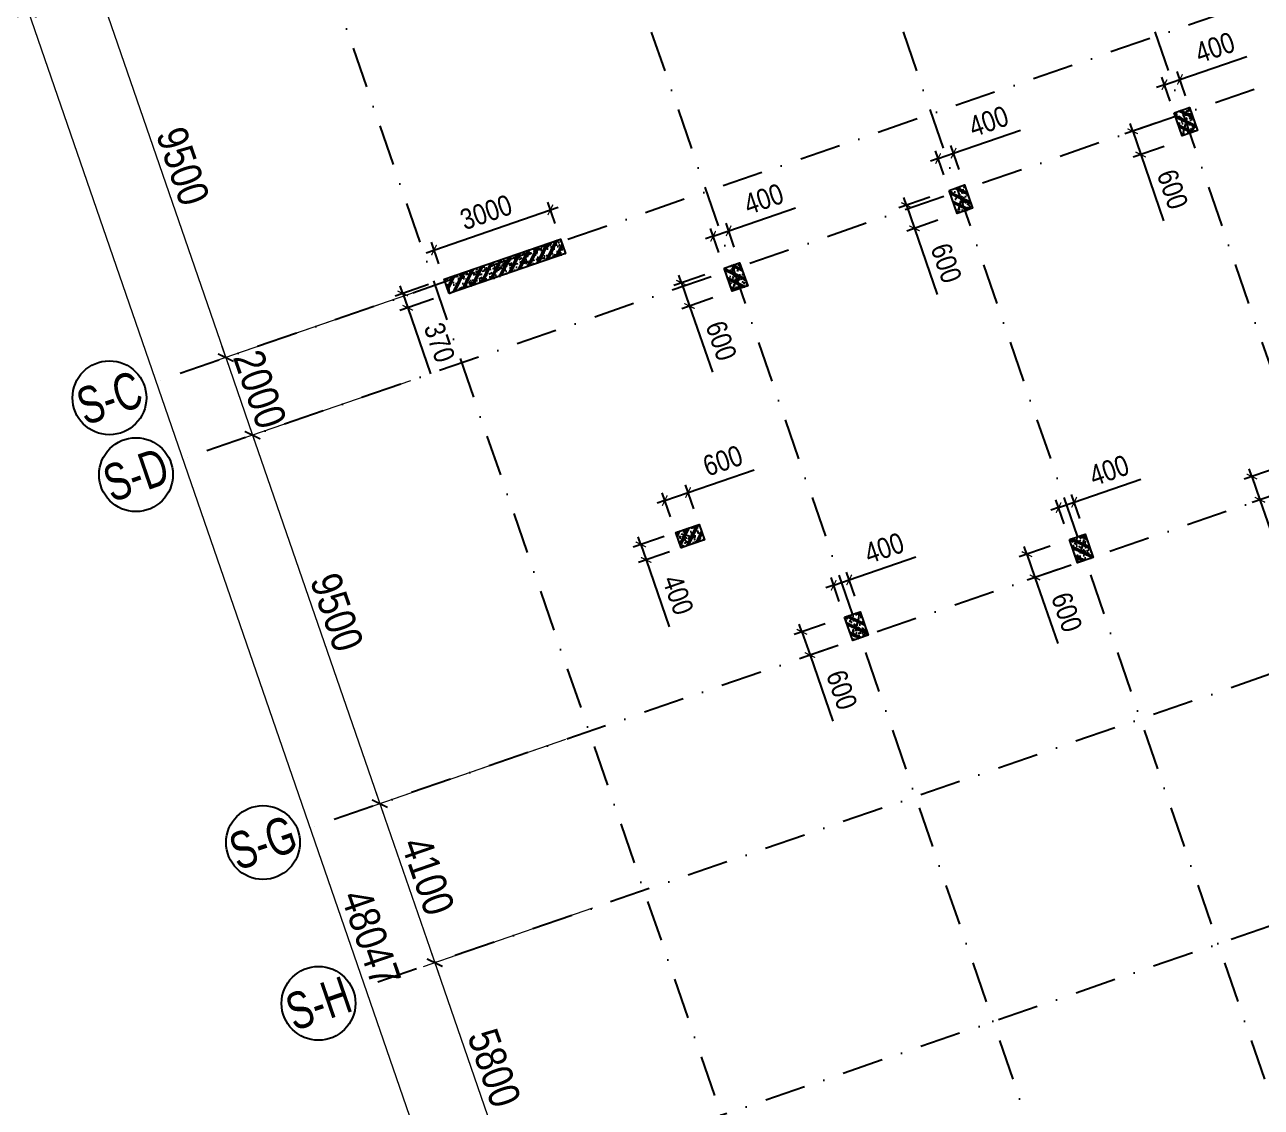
# Model space of a CAD drawing. Header units: millimetres. Extents: x 13965 to 1327256, y -72704 to 46237.
# Drawn here: x 806492 to 836627, y -26497 to -115 of the extents above; entities that cross this region are included whole.
import ezdxf
from ezdxf.enums import TextEntityAlignment as Align

# ---------------------------------------------------------------- set-up
doc = ezdxf.new("R2010")
doc.units = ezdxf.units.MM
doc.header["$MEASUREMENT"] = 0
doc.linetypes.add('DASHDOT', pattern=[1, 0.5, -0.25, 0, -0.25])
doc.linetypes.add('DASHED', pattern=[4.5, 3, -1.5])
for name, color, linetype in [('ccu11-Khuat', 9, 'DASHED'), ('KC2-DIM', 251, 'Continuous'), ('KT-Luoi truc South Tower', 8, 'DASHDOT'), ('ST_MBDV Cot vach 220805$0$AUDIT_I_220805193045-1', 50, 'Continuous'), ('ST_MBDV Cot vach 220805$0$AUDIT_I_220805193045-5', 6, 'Continuous')]:
    doc.layers.add(name, color=color, linetype=linetype)
doc.layers.add('KT-Kich thuoc', color=159, linetype='Continuous', lineweight=18)
doc.styles.add('Arial Narrow', font='ARIALN.TTF')
doc.styles.add('ST_MBDV Cot vach 220805$0$HBA-Text', font='GOTHIC.TTF')
doc.dimstyles.new('ccu12-200', dxfattribs={"dimscale": 200, "dimtxt": 2.5, "dimasz": 1, "dimexe": 1, "dimexo": 2, "dimgap": 1, "dimtad": 1, "dimdec": 0, "dimdsep": 46, "dimtxsty": 'Arial Narrow', "dimblk": 'ARCHTICK', "dimcen": -1, "dimdle": 1, "dimclrd": 256, "dimclre": 256, "dimclrt": 3, "dimadec": 0, "dimazin": 2, "dimtfac": 0.1, "dimtdec": 0, "dimtmove": 0, "dimatfit": 1, "dimldrblk": 'ARCHTICK', "dimfxl": 1, "dimtvp": 0.833333, "dimtolj": 1, "dimtzin": 12, "dimarcsym": 0})
doc.dimstyles.new('CCU_1-300', dxfattribs={"dimscale": 300, "dimtxt": 2.5, "dimasz": 1, "dimexe": 1, "dimexo": 2, "dimgap": 0.5, "dimtad": 1, "dimdec": 0, "dimdsep": 46, "dimtxsty": 'Arial Narrow', "dimblk": 'ARCHTICK', "dimcen": -1, "dimdle": 1, "dimclrd": 256, "dimclre": 256, "dimclrt": 3, "dimadec": 0, "dimazin": 2, "dimtfac": 0.1, "dimtdec": 0, "dimtix": 1, "dimtmove": 2, "dimatfit": 1, "dimfxl": 1, "dimtvp": 0.833333, "dimtolj": 1, "dimtzin": 12, "dimarcsym": 0})

# ---------------------------------------------------------------- blocks, each defined once
blk = doc.blocks.new('_ArchTick')
at = {"color": 0, "const_width": 0.15}
blk.add_lwpolyline([(-0.5, -0.5), (0.5, 0.5)], dxfattribs=at)
blk = doc.blocks.new('*D1042')
at = {"layer": 'Defpoints', "color": 0, "transparency": 16777216}
for p in [(-107244, 41911, 0), (-103322, 33214, 0), (-108556, 31407)]:
    blk.add_point(p, dxfattribs=at)
at = {"layer": 'KT-Kich thuoc', "lineweight": -2, "transparency": 16777216}
for p, q in [((-107811, 41715), (-111940, 40289)), ((-111755, 40671), (-108459, 31124)), ((-103889, 33019), (-108840, 31309))]:
    blk.add_line(p, q, dxfattribs=at)
at = {"layer": 'KT-Kich thuoc', "lineweight": -2, "transparency": 16777216, "xscale": 300, "yscale": 300, "zscale": 300}
for p, rotation in [((-111657, 40387), 109.0471379637702), ((-108556, 31407), 289.0471379637702)]:
    blk.add_blockref('_ArchTick', p, dxfattribs=dict(at, rotation=rotation))
at = {"layer": 'KT-Kich thuoc', "color": 3, "transparency": 16777216, "insert": (-109603, 36071), "char_height": 750, "attachment_point": 5, "rotation": 289.0471, "style": 'Arial Narrow'}
blk.add_mtext('\\A1;9500', dxfattribs=at)
blk = doc.blocks.new('*D1043')
at = {"layer": 'Defpoints', "color": 0, "transparency": 16777216}
for p in [(-103491, 31041, 0), (-99707, 22296), (-104803, 20537)]:
    blk.add_point(p, dxfattribs=at)
at = {"layer": 'KT-Kich thuoc', "lineweight": -2, "transparency": 16777216}
for p, q in [((-104058, 30845), (-108187, 29419)), ((-108002, 29801), (-104706, 20253)), ((-100274, 22101), (-105087, 20439))]:
    blk.add_line(p, q, dxfattribs=at)
at = {"layer": 'KT-Kich thuoc', "lineweight": -2, "transparency": 16777216, "xscale": 300, "yscale": 300, "zscale": 300}
for p, rotation in [((-107904, 29517), 109.0471379637702), ((-104803, 20537), 289.0471379637702)]:
    blk.add_blockref('_ArchTick', p, dxfattribs=dict(at, rotation=rotation))
at = {"layer": 'KT-Kich thuoc', "color": 3, "transparency": 16777216, "insert": (-105850, 25201), "char_height": 750, "attachment_point": 5, "rotation": 289.0471, "style": 'Arial Narrow'}
blk.add_mtext('\\A1;9500', dxfattribs=at)
blk = doc.blocks.new('*D1044')
at = {"layer": 'Defpoints', "color": 0, "transparency": 16777216}
for p in [(-104143, 32931, 0), (-103491, 31041, 0), (-107904, 29517)]:
    blk.add_point(p, dxfattribs=at)
at = {"layer": 'KT-Kich thuoc', "lineweight": -2, "transparency": 16777216}
for p, q in [((-104711, 32735), (-108840, 31310)), ((-108557, 31407), (-108654, 31691)), ((-108557, 31407), (-107904, 29517)), ((-104058, 30845), (-108187, 29419)), ((-107904, 29517), (-107806, 29233))]:
    blk.add_line(p, q, dxfattribs=at)
at = {"layer": 'KT-Kich thuoc', "lineweight": -2, "transparency": 16777216, "xscale": 300, "yscale": 300, "zscale": 300}
for p, rotation in [((-108557, 31407), 289.0471379637702), ((-107904, 29517), 109.0471379637702)]:
    blk.add_blockref('_ArchTick', p, dxfattribs=dict(at, rotation=rotation))
at = {"layer": 'KT-Kich thuoc', "color": 3, "transparency": 16777216, "insert": (-107726, 30636), "char_height": 750, "attachment_point": 5, "rotation": 289.0471, "style": 'Arial Narrow'}
blk.add_mtext('\\A1;2000', dxfattribs=at)
blk = doc.blocks.new('ST_MBDV Cot vach 220805$0$GRID-SYM-flat-103')
at = {"layer": 'ST_MBDV Cot vach 220805$0$AUDIT_I_220805193045-1'}
blk.add_circle((0, 0, 0), 900, dxfattribs=at)
at = {"layer": 'ST_MBDV Cot vach 220805$0$AUDIT_I_220805193045-1', "style": 'ST_MBDV Cot vach 220805$0$HBA-Text'}
blk.add_attdef('GRID', text='', height=900, rotation=19.0471, dxfattribs=at).set_placement((0, 0, 0), align=Align.MIDDLE_CENTER)
blk = doc.blocks.new('*D1050')
at = {"layer": 'Defpoints', "color": 0, "transparency": 16777216}
for p in [(-110864, 40661, 0), (-91942, -3636), (-97678, -5616)]:
    blk.add_point(p, dxfattribs=at)
at = {"layer": 'KT-Kich thuoc', "lineweight": -2, "transparency": 16777216}
for p, q in [((-111431, 40465), (-113642, 39702)), ((-113456, 40083), (-97581, -5900)), ((-92509, -3831), (-97962, -5714))]:
    blk.add_line(p, q, dxfattribs=at)
at = {"layer": 'KT-Kich thuoc', "lineweight": -2, "transparency": 16777216, "xscale": 300, "yscale": 300, "zscale": 300}
for p, rotation in [((-113358, 39800), 109.0471379637702), ((-97678, -5616), 289.0471379637702)]:
    blk.add_blockref('_ArchTick', p, dxfattribs=dict(at, rotation=rotation))
at = {"layer": 'KT-Kich thuoc', "color": 3, "transparency": 16777216, "insert": (-105015, 17266), "char_height": 750, "attachment_point": 5, "rotation": 289.0471, "style": 'Arial Narrow'}
blk.add_mtext('\\A1;48047', dxfattribs=at)
blk = doc.blocks.new('*D1051')
at = {"layer": 'Defpoints', "color": 0, "transparency": 16777216}
for p in [(-100390, 22061, 0), (-99052, 18185, 0), (-103465, 16661)]:
    blk.add_point(p, dxfattribs=at)
at = {"layer": 'KT-Kich thuoc', "lineweight": -2, "transparency": 16777216}
for p, q in [((-100958, 21865), (-105087, 20439)), ((-104901, 20820), (-103368, 16378)), ((-99620, 17989), (-103749, 16563))]:
    blk.add_line(p, q, dxfattribs=at)
at = {"layer": 'KT-Kich thuoc', "lineweight": -2, "transparency": 16777216, "xscale": 300, "yscale": 300, "zscale": 300}
for p, rotation in [((-104803, 20537), 109.0471379637702), ((-103465, 16661), 289.0471379637702)]:
    blk.add_blockref('_ArchTick', p, dxfattribs=dict(at, rotation=rotation))
at = {"layer": 'KT-Kich thuoc', "color": 3, "transparency": 16777216, "insert": (-103631, 18773), "char_height": 750, "attachment_point": 5, "rotation": 289.0471, "style": 'Arial Narrow'}
blk.add_mtext('\\A1;4100', dxfattribs=at)
blk = doc.blocks.new('*D1052')
at = {"layer": 'Defpoints', "color": 0, "transparency": 16777216}
for p in [(-99052, 18185, 0), (-97162, 12702, 0), (-101573, 11179)]:
    blk.add_point(p, dxfattribs=at)
at = {"layer": 'KT-Kich thuoc', "lineweight": -2, "transparency": 16777216}
for p, q in [((-99620, 17989), (-103749, 16564)), ((-103563, 16945), (-101475, 10896)), ((-97729, 12506), (-101856, 11081))]:
    blk.add_line(p, q, dxfattribs=at)
at = {"layer": 'KT-Kich thuoc', "lineweight": -2, "transparency": 16777216, "xscale": 300, "yscale": 300, "zscale": 300}
for p, rotation in [((-103466, 16662), 109.0471379637702), ((-101573, 11179), 289.0471379637702)]:
    blk.add_blockref('_ArchTick', p, dxfattribs=dict(at, rotation=rotation))
at = {"layer": 'KT-Kich thuoc', "color": 3, "transparency": 16777216, "insert": (-102015, 14094), "char_height": 750, "attachment_point": 5, "rotation": 289.0471, "style": 'Arial Narrow'}
blk.add_mtext('\\A1;5800', dxfattribs=at)
blk = doc.blocks.new('*D732')
at = {"layer": 'Defpoints', "color": 0, "transparency": 16777216}
for p in [(823442, -6076), (823638, -6644), (822692, -6970)]:
    blk.add_point(p, dxfattribs=at)
at = {"layer": 'KC2-DIM', "lineweight": -2, "transparency": 16777216}
for p, q in [((823064, -6207), (822307, -6468)), ((822496, -6403), (822431, -6214)), ((822496, -6403), (822692, -6970)), ((823260, -6774), (822503, -7035)), ((822692, -6970), (823249, -8584))]:
    blk.add_line(p, q, dxfattribs=at)
at = {"layer": 'KC2-DIM', "lineweight": -2, "transparency": 16777216, "xscale": 200, "yscale": 200, "zscale": 200}
for p, rotation in [((822496, -6403), 289.0471379539914), ((822692, -6970), 109.0471379539914)]:
    blk.add_blockref('_ArchTick', p, dxfattribs=dict(at, rotation=rotation))
at = {"layer": 'KC2-DIM', "color": 3, "transparency": 16777216, "insert": (823466, -7817), "char_height": 500, "attachment_point": 5, "rotation": 289.0471, "style": 'Arial Narrow'}
blk.add_mtext('\\A1;600', dxfattribs=at)
blk = doc.blocks.new('*D733')
at = {"layer": 'Defpoints', "color": 0, "transparency": 16777216}
for p in [(823647, -5138), (823915, -5913), (823537, -6044)]:
    blk.add_point(p, dxfattribs=at)
at = {"layer": 'KC2-DIM', "lineweight": -2, "transparency": 16777216}
for p, q in [((823647, -5138), (825274, -4577)), ((823406, -5666), (823204, -5080)), ((823784, -5535), (823582, -4949)), ((823269, -5269), (823080, -5334)), ((823269, -5269), (823647, -5138))]:
    blk.add_line(p, q, dxfattribs=at)
at = {"layer": 'KC2-DIM', "lineweight": -2, "transparency": 16777216, "xscale": 200, "yscale": 200, "zscale": 200}
for p, rotation in [((823269, -5269), 19.04713795401357), ((823647, -5138), 199.0471379540136)]:
    blk.add_blockref('_ArchTick', p, dxfattribs=dict(at, rotation=rotation))
at = {"layer": 'KC2-DIM', "color": 3, "transparency": 16777216, "insert": (824501, -4362), "char_height": 500, "attachment_point": 5, "rotation": 19.0471, "style": 'Arial Narrow'}
blk.add_mtext('\\A1;400', dxfattribs=at)
blk = doc.blocks.new('*D734')
at = {"layer": 'Defpoints', "color": 0, "transparency": 16777216}
for p in [(828924, -4184), (829120, -4751), (828175, -5077)]:
    blk.add_point(p, dxfattribs=at)
at = {"layer": 'KC2-DIM', "lineweight": -2, "transparency": 16777216}
for p, q in [((828546, -4314), (827790, -4575)), ((827979, -4510), (827914, -4321)), ((827979, -4510), (828175, -5077)), ((828742, -4881), (827986, -5143)), ((828175, -5077), (828732, -6691))]:
    blk.add_line(p, q, dxfattribs=at)
at = {"layer": 'KC2-DIM', "lineweight": -2, "transparency": 16777216, "xscale": 200, "yscale": 200, "zscale": 200}
for p, rotation in [((827979, -4510), 289.0471379539914), ((828175, -5077), 109.0471379539914)]:
    blk.add_blockref('_ArchTick', p, dxfattribs=dict(at, rotation=rotation))
at = {"layer": 'KC2-DIM', "color": 3, "transparency": 16777216, "insert": (828949, -5924), "char_height": 500, "attachment_point": 5, "rotation": 289.0471, "style": 'Arial Narrow'}
blk.add_mtext('\\A1;600', dxfattribs=at)
blk = doc.blocks.new('*D735')
at = {"layer": 'Defpoints', "color": 0, "transparency": 16777216}
for p in [(829129, -3245), (829019, -4151), (829397, -4020)]:
    blk.add_point(p, dxfattribs=at)
at = {"layer": 'KC2-DIM', "lineweight": -2, "transparency": 16777216}
for p, q in [((829129, -3245), (830756, -2684)), ((828888, -3773), (828686, -3187)), ((828751, -3376), (829129, -3245)), ((829267, -3642), (829064, -3056)), ((828751, -3376), (828562, -3441))]:
    blk.add_line(p, q, dxfattribs=at)
at = {"layer": 'KC2-DIM', "lineweight": -2, "transparency": 16777216, "xscale": 200, "yscale": 200, "zscale": 200}
for p, rotation in [((828751, -3376), 19.04713795401357), ((829129, -3245), 199.0471379540136)]:
    blk.add_blockref('_ArchTick', p, dxfattribs=dict(at, rotation=rotation))
at = {"layer": 'KC2-DIM', "color": 3, "transparency": 16777216, "insert": (829983, -2469), "char_height": 500, "attachment_point": 5, "rotation": 19.0471, "style": 'Arial Narrow'}
blk.add_mtext('\\A1;400', dxfattribs=at)
blk = doc.blocks.new('*D736')
at = {"layer": 'Defpoints', "color": 0, "transparency": 16777216}
for p in [(834440, -2385), (834635, -2953), (833690, -3279)]:
    blk.add_point(p, dxfattribs=at)
at = {"layer": 'KC2-DIM', "lineweight": -2, "transparency": 16777216}
for p, q in [((834061, -2516), (833305, -2777)), ((833494, -2712), (833429, -2523)), ((833494, -2712), (833690, -3279)), ((834257, -3083), (833501, -3344)), ((833690, -3279), (834247, -4892))]:
    blk.add_line(p, q, dxfattribs=at)
at = {"layer": 'KC2-DIM', "lineweight": -2, "transparency": 16777216, "xscale": 200, "yscale": 200, "zscale": 200}
for p, rotation in [((833494, -2712), 289.0471379539914), ((833690, -3279), 109.0471379539914)]:
    blk.add_blockref('_ArchTick', p, dxfattribs=dict(at, rotation=rotation))
at = {"layer": 'KC2-DIM', "color": 3, "transparency": 16777216, "insert": (834464, -4126), "char_height": 500, "attachment_point": 5, "rotation": 289.0471, "style": 'Arial Narrow'}
blk.add_mtext('\\A1;600', dxfattribs=at)
blk = doc.blocks.new('*D737')
at = {"layer": 'Defpoints', "color": 0, "transparency": 16777216}
for p in [(834645, -1447), (834534, -2353), (834912, -2222)]:
    blk.add_point(p, dxfattribs=at)
at = {"layer": 'KC2-DIM', "lineweight": -2, "transparency": 16777216}
for p, q in [((834645, -1447), (836271, -886)), ((834404, -1975), (834201, -1389)), ((834266, -1578), (834645, -1447)), ((834782, -1844), (834579, -1258)), ((834266, -1578), (834077, -1643))]:
    blk.add_line(p, q, dxfattribs=at)
at = {"layer": 'KC2-DIM', "lineweight": -2, "transparency": 16777216, "xscale": 200, "yscale": 200, "zscale": 200}
for p, rotation in [((834266, -1578), 19.04713795401357), ((834645, -1447), 199.0471379540136)]:
    blk.add_blockref('_ArchTick', p, dxfattribs=dict(at, rotation=rotation))
at = {"layer": 'KC2-DIM', "color": 3, "transparency": 16777216, "insert": (835498, -671), "char_height": 500, "attachment_point": 5, "rotation": 19.0471, "style": 'Arial Narrow'}
blk.add_mtext('\\A1;400', dxfattribs=at)
blk = doc.blocks.new('*D738')
at = {"layer": 'Defpoints', "color": 0, "transparency": 16777216}
for p in [(822452, -12454), (822583, -12832), (821637, -13158)]:
    blk.add_point(p, dxfattribs=at)
at = {"layer": 'KC2-DIM', "lineweight": -2, "transparency": 16777216}
for p, q in [((822074, -12584), (821318, -12846)), ((821507, -12780), (821441, -12591)), ((821507, -12780), (821637, -13158)), ((822205, -12962), (821448, -13224)), ((821637, -13158), (822199, -14785))]:
    blk.add_line(p, q, dxfattribs=at)
at = {"layer": 'KC2-DIM', "lineweight": -2, "transparency": 16777216, "xscale": 200, "yscale": 200, "zscale": 200}
for p, rotation in [((821507, -12780), 289.047137953996), ((821637, -13158), 109.047137953996)]:
    blk.add_blockref('_ArchTick', p, dxfattribs=dict(at, rotation=rotation))
at = {"layer": 'KC2-DIM', "color": 3, "transparency": 16777216, "insert": (822414, -14012), "char_height": 500, "attachment_point": 5, "rotation": 289.0471, "style": 'Arial Narrow'}
blk.add_mtext('\\A1;400', dxfattribs=at)
blk = doc.blocks.new('*D739')
at = {"layer": 'Defpoints', "color": 0, "transparency": 16777216}
for p in [(822657, -11516), (822925, -12291), (822358, -12487)]:
    blk.add_point(p, dxfattribs=at)
at = {"layer": 'KC2-DIM', "lineweight": -2, "transparency": 16777216}
for p, q in [((822657, -11516), (824271, -10959)), ((822794, -11913), (822592, -11327)), ((822090, -11711), (821901, -11777)), ((822227, -12108), (822025, -11522)), ((822090, -11711), (822657, -11516))]:
    blk.add_line(p, q, dxfattribs=at)
at = {"layer": 'KC2-DIM', "lineweight": -2, "transparency": 16777216, "xscale": 200, "yscale": 200, "zscale": 200}
for p, rotation in [((822657, -11516), 199.0471379538023), ((822090, -11711), 19.0471379538023)]:
    blk.add_blockref('_ArchTick', p, dxfattribs=dict(at, rotation=rotation))
at = {"layer": 'KC2-DIM', "color": 3, "transparency": 16777216, "insert": (823504, -10741), "char_height": 500, "attachment_point": 5, "rotation": 19.0471, "style": 'Arial Narrow'}
blk.add_mtext('\\A1;600', dxfattribs=at)
blk = doc.blocks.new('*D740')
at = {"layer": 'Defpoints', "color": 0, "transparency": 16777216}
for p in [(826379, -14584), (826575, -15151), (825629, -15477)]:
    blk.add_point(p, dxfattribs=at)
at = {"layer": 'KC2-DIM', "lineweight": -2, "transparency": 16777216}
for p, q in [((826001, -14714), (825244, -14975)), ((825433, -14910), (825368, -14721)), ((825433, -14910), (825629, -15477)), ((826197, -15281), (825440, -15543)), ((825629, -15477), (826186, -17091))]:
    blk.add_line(p, q, dxfattribs=at)
at = {"layer": 'KC2-DIM', "lineweight": -2, "transparency": 16777216, "xscale": 200, "yscale": 200, "zscale": 200}
for p, rotation in [((825433, -14910), 289.0471379539914), ((825629, -15477), 109.0471379539914)]:
    blk.add_blockref('_ArchTick', p, dxfattribs=dict(at, rotation=rotation))
at = {"layer": 'KC2-DIM', "color": 3, "transparency": 16777216, "insert": (826403, -16325), "char_height": 500, "attachment_point": 5, "rotation": 289.0471, "style": 'Arial Narrow'}
blk.add_mtext('\\A1;600', dxfattribs=at)
blk = doc.blocks.new('*D741')
at = {"layer": 'Defpoints', "color": 0, "transparency": 16777216}
for p in [(826584, -13645), (826852, -14421), (826474, -14551)]:
    blk.add_point(p, dxfattribs=at)
at = {"layer": 'KC2-DIM', "lineweight": -2, "transparency": 16777216}
for p, q in [((826584, -13645), (828211, -13084)), ((826721, -14042), (826519, -13456)), ((826206, -13776), (826017, -13841)), ((826343, -14173), (826141, -13587)), ((826206, -13776), (826584, -13645))]:
    blk.add_line(p, q, dxfattribs=at)
at = {"layer": 'KC2-DIM', "lineweight": -2, "transparency": 16777216, "xscale": 200, "yscale": 200, "zscale": 200}
for p, rotation in [((826584, -13645), 199.0471379540136), ((826206, -13776), 19.04713795401357)]:
    blk.add_blockref('_ArchTick', p, dxfattribs=dict(at, rotation=rotation))
at = {"layer": 'KC2-DIM', "color": 3, "transparency": 16777216, "insert": (827438, -12869), "char_height": 500, "attachment_point": 5, "rotation": 19.0471, "style": 'Arial Narrow'}
blk.add_mtext('\\A1;400', dxfattribs=at)
blk = doc.blocks.new('*D742')
at = {"layer": 'Defpoints', "color": 0, "transparency": 16777216}
for p in [(831862, -12691), (832057, -13258), (831112, -13585)]:
    blk.add_point(p, dxfattribs=at)
at = {"layer": 'KC2-DIM', "lineweight": -2, "transparency": 16777216}
for p, q in [((831483, -12821), (830727, -13083)), ((830916, -13017), (830851, -12828)), ((830916, -13017), (831112, -13585)), ((831679, -13389), (830923, -13650)), ((831112, -13585), (831669, -15198))]:
    blk.add_line(p, q, dxfattribs=at)
at = {"layer": 'KC2-DIM', "lineweight": -2, "transparency": 16777216, "xscale": 200, "yscale": 200, "zscale": 200}
for p, rotation in [((830916, -13017), 289.0471379539914), ((831112, -13585), 109.0471379539914)]:
    blk.add_blockref('_ArchTick', p, dxfattribs=dict(at, rotation=rotation))
at = {"layer": 'KC2-DIM', "color": 3, "transparency": 16777216, "insert": (831886, -14432), "char_height": 500, "attachment_point": 5, "rotation": 289.0471, "style": 'Arial Narrow'}
blk.add_mtext('\\A1;600', dxfattribs=at)
blk = doc.blocks.new('*D743')
at = {"layer": 'Defpoints', "color": 0, "transparency": 16777216}
for p in [(832067, -11753), (832334, -12528), (831956, -12658)]:
    blk.add_point(p, dxfattribs=at)
at = {"layer": 'KC2-DIM', "lineweight": -2, "transparency": 16777216}
for p, q in [((832067, -11753), (833693, -11191)), ((831826, -12280), (831623, -11694)), ((832204, -12150), (832001, -11564)), ((831688, -11883), (831499, -11948)), ((831688, -11883), (832067, -11753))]:
    blk.add_line(p, q, dxfattribs=at)
at = {"layer": 'KC2-DIM', "lineweight": -2, "transparency": 16777216, "xscale": 200, "yscale": 200, "zscale": 200}
for p, rotation in [((831688, -11883), 19.04713795401357), ((832067, -11753), 199.0471379540136)]:
    blk.add_blockref('_ArchTick', p, dxfattribs=dict(at, rotation=rotation))
at = {"layer": 'KC2-DIM', "color": 3, "transparency": 16777216, "insert": (832920, -10976), "char_height": 500, "attachment_point": 5, "rotation": 19.0471, "style": 'Arial Narrow'}
blk.add_mtext('\\A1;400', dxfattribs=at)
blk = doc.blocks.new('*D744')
at = {"layer": 'Defpoints', "color": 0, "transparency": 16777216}
for p in [(837344, -10798), (837540, -11365), (836594, -11692)]:
    blk.add_point(p, dxfattribs=at)
at = {"layer": 'KC2-DIM', "lineweight": -2, "transparency": 16777216}
for p, q in [((836966, -10929), (836209, -11190)), ((836398, -11125), (836333, -10936)), ((836398, -11125), (836594, -11692)), ((837162, -11496), (836405, -11757)), ((836594, -11692), (837151, -13305))]:
    blk.add_line(p, q, dxfattribs=at)
at = {"layer": 'KC2-DIM', "lineweight": -2, "transparency": 16777216, "xscale": 200, "yscale": 200, "zscale": 200}
for p, rotation in [((836398, -11125), 289.0471379539914), ((836594, -11692), 109.0471379539914)]:
    blk.add_blockref('_ArchTick', p, dxfattribs=dict(at, rotation=rotation))
at = {"layer": 'KC2-DIM', "color": 3, "transparency": 16777216, "insert": (837368, -12539), "char_height": 500, "attachment_point": 5, "rotation": 289.0471, "style": 'Arial Narrow'}
blk.add_mtext('\\A1;600', dxfattribs=at)
blk = doc.blocks.new('*D746')
at = {"layer": 'Defpoints', "color": 0, "transparency": 16777216}
for p in [(819302, -4626), (819547, -5337, 0), (816712, -6316)]:
    blk.add_point(p, dxfattribs=at)
at = {"layer": 'KC2-DIM', "lineweight": -2, "transparency": 16777216}
for p, q in [((819417, -4959), (819237, -4437)), ((816277, -5670), (819491, -4561)), ((816581, -5938), (816401, -5416))]:
    blk.add_line(p, q, dxfattribs=at)
at = {"layer": 'KC2-DIM', "lineweight": -2, "transparency": 16777216, "xscale": 200, "yscale": 200, "zscale": 200}
for p, rotation in [((819302, -4626), 19.0507796949606), ((816466, -5605), 199.0507796949606)]:
    blk.add_blockref('_ArchTick', p, dxfattribs=dict(at, rotation=rotation))
at = {"layer": 'KC2-DIM', "color": 3, "transparency": 16777216, "insert": (817735, -4685), "char_height": 500, "attachment_point": 5, "rotation": 19.0508, "style": 'Arial Narrow'}
blk.add_mtext('\\A1;3000', dxfattribs=at)
blk = doc.blocks.new('*D747')
at = {"layer": 'Defpoints', "color": 0, "transparency": 16777216}
for p in [(816712, -6316), (816832, -6666, 0), (815826, -7013)]:
    blk.add_point(p, dxfattribs=at)
at = {"layer": 'KC2-DIM', "lineweight": -2, "transparency": 16777216}
for p, q in [((816334, -6447), (815516, -6729)), ((815705, -6664), (815640, -6475)), ((816454, -6796), (815637, -7079)), ((815705, -6664), (815826, -7013)), ((815826, -7013), (816382, -8625))]:
    blk.add_line(p, q, dxfattribs=at)
at = {"layer": 'KC2-DIM', "lineweight": -2, "transparency": 16777216, "xscale": 200, "yscale": 200, "zscale": 200}
for p, rotation in [((815705, -6664), 289.0507796949462), ((815826, -7013), 109.0507796949462)]:
    blk.add_blockref('_ArchTick', p, dxfattribs=dict(at, rotation=rotation))
at = {"layer": 'KC2-DIM', "color": 3, "transparency": 16777216, "insert": (816600, -7860), "char_height": 500, "attachment_point": 5, "rotation": 289.0508, "style": 'Arial Narrow'}
blk.add_mtext('\\A1;370', dxfattribs=at)
blk = doc.blocks.new('*U76')
h = blk.add_hatch()
h.set_pattern_fill('VATLIEU04', color=250, scale=40, style=0, pattern_type=2)
h.set_pattern_definition([(50, (-580, 3050), (286.904, -25.101), [30, -330]), (355, (-580, 3050), (-55.5, 300.877), [24, -264]), (100.451, (-556.1, 3047.9), (231.404, 275.776), [25.496, -280.457]), (46.184, (-580, 3130), (426.896, -66.208), [45, -495]), (96.636, (-544.43, 3124.5), (373.865, 389.647), [38.244, -420.685]), (351.184, (-580, 3130), (373.865, 389.65), [36, -396]), (21, (-540, 3110), (238.763, -161.048), [30, -330]), (326, (-540, 3110), (97.326, 290.06), [24, -264]), (71.451, (-520.1, 3096.58), (336.09, 129.012), [25.496, -280.457]), (37.5, (-580, 3050), (4.864, 133.1575), [0, -260.8, 0, -268, 0, -265]), (7.5, (-580, 3050), (105.228, 157.7647), [0, -152.8, 0, -254.8, 0, -101]), (327.5, (-669.2, 3050), (213.529, -9.022), [0, -100, 0, -312, 0, -414]), (317.5, (-709.2, 3050), (233.274, 40.042), [0, -130, 0, -207.2, 0, -294]), (45, (-580, 3050), (-120.208, 120.208), []), (45, (-580, 3099), (-120.208, 120.208), [])])
h.paths.add_polyline_path([(-475, -475), (-105, -475), (-105, 2525), (-475, 2525)])
at = {"color": 6, "ltscale": 0.25}
blk.add_lwpolyline([(-475, -475), (-105, -475), (-105, 2525), (-475, 2525)], close=True, dxfattribs=at)
at = {"layer": 'Defpoints', "linetype": 'ByBlock', "ltscale": 30}
for p, q in [((-105, -475), (-475, 2525)), ((-475, -475), (-105, 2525))]:
    blk.add_line(p, q, dxfattribs=at)
blk = doc.blocks.new('*U69')
h = blk.add_hatch()
h.set_pattern_fill('VATLIEU04', color=250, scale=40, style=0, pattern_type=2)
h.set_pattern_definition([(50, (-550, 650.03), (286.904, -25.1), [30, -330]), (355, (-550, 650.03), (-55.5, 300.88), [24, -264]), (100.451, (-526.1, 647.93), (231.404, 275.776), [25.496, -280.457]), (46.184, (-550, 730.03), (426.9, -66.21), [45, -495]), (96.636, (-514.43, 724.5), (373.87, 389.65), [38.24, -420.69]), (351.184, (-550, 730.03), (373.86, 389.65), [36, -396]), (21, (-510, 710.03), (238.763, -161.048), [30, -330]), (326, (-510, 710.03), (97.326, 290.06), [24, -264]), (71.451, (-490.1, 696.6), (336.09, 129.01), [25.496, -280.457]), (37.5, (-550, 650.03), (4.864, 133.1575), [0, -260.8, 0, -268, 0, -265]), (7.5, (-550, 650.03), (105.228, 157.765), [0, -152.8, 0, -254.8, 0, -101]), (327.5, (-639.2, 650.03), (213.529, -9.022), [0, -100, 0, -312, 0, -414]), (317.5, (-679.2, 650.03), (233.274, 40.042), [0, -130, 0, -207.2, 0, -294]), (45, (-550, 650.03), (-120.208, 120.208), []), (45, (-550, 699.03), (-120.208, 120.208), [])])
h.paths.add_polyline_path([(-475, -475), (-75, -475), (-75, 125), (-475, 125)])
at = {"color": 6, "ltscale": 0.25}
blk.add_lwpolyline([(-475, -475), (-75, -475), (-75, 125), (-475, 125)], close=True, dxfattribs=at)
at = {"layer": 'Defpoints', "linetype": 'ByBlock', "ltscale": 30}
for p, q in [((-75, -475), (-475, 125)), ((-475, -475), (-75, 125))]:
    blk.add_line(p, q, dxfattribs=at)
blk = doc.blocks.new('*U67')
h = blk.add_hatch()
h.set_pattern_fill('VATLIEU04', color=250, scale=40, style=0, pattern_type=2)
h.set_pattern_definition([(50, (-550, 650.03), (286.904, -25.1), [30, -330]), (355, (-550, 650.03), (-55.5, 300.88), [24, -264]), (100.451, (-526.1, 647.93), (231.404, 275.776), [25.496, -280.457]), (46.184, (-550, 730.03), (426.9, -66.21), [45, -495]), (96.636, (-514.43, 724.5), (373.87, 389.65), [38.24, -420.69]), (351.184, (-550, 730.03), (373.86, 389.65), [36, -396]), (21, (-510, 710.03), (238.763, -161.048), [30, -330]), (326, (-510, 710.03), (97.326, 290.06), [24, -264]), (71.451, (-490.1, 696.6), (336.09, 129.01), [25.496, -280.457]), (37.5, (-550, 650.03), (4.864, 133.1575), [0, -260.8, 0, -268, 0, -265]), (7.5, (-550, 650.03), (105.228, 157.765), [0, -152.8, 0, -254.8, 0, -101]), (327.5, (-639.2, 650.03), (213.529, -9.022), [0, -100, 0, -312, 0, -414]), (317.5, (-679.2, 650.03), (233.274, 40.042), [0, -130, 0, -207.2, 0, -294]), (45, (-550, 650.03), (-120.208, 120.208), []), (45, (-550, 699.03), (-120.208, 120.208), [])])
h.paths.add_polyline_path([(-475, -475), (-75, -475), (-75, 125), (-475, 125)])
at = {"color": 6, "ltscale": 0.25}
blk.add_lwpolyline([(-475, -475), (-75, -475), (-75, 125), (-475, 125)], close=True, dxfattribs=at)
at = {"layer": 'Defpoints', "linetype": 'ByBlock', "ltscale": 30}
for p, q in [((-75, -475), (-475, 125)), ((-475, -475), (-75, 125))]:
    blk.add_line(p, q, dxfattribs=at)
blk = doc.blocks.new('*U62')
h = blk.add_hatch()
h.set_pattern_fill('VATLIEU04', color=250, scale=40, style=0, pattern_type=2)
h.set_pattern_definition([(50, (-550, 650.03), (286.904, -25.1), [30, -330]), (355, (-550, 650.03), (-55.5, 300.88), [24, -264]), (100.451, (-526.1, 647.93), (231.404, 275.776), [25.496, -280.457]), (46.184, (-550, 730.03), (426.9, -66.21), [45, -495]), (96.636, (-514.43, 724.5), (373.87, 389.65), [38.24, -420.69]), (351.184, (-550, 730.03), (373.86, 389.65), [36, -396]), (21, (-510, 710.03), (238.763, -161.048), [30, -330]), (326, (-510, 710.03), (97.326, 290.06), [24, -264]), (71.451, (-490.1, 696.6), (336.09, 129.01), [25.496, -280.457]), (37.5, (-550, 650.03), (4.864, 133.1575), [0, -260.8, 0, -268, 0, -265]), (7.5, (-550, 650.03), (105.228, 157.765), [0, -152.8, 0, -254.8, 0, -101]), (327.5, (-639.2, 650.03), (213.529, -9.022), [0, -100, 0, -312, 0, -414]), (317.5, (-679.2, 650.03), (233.274, 40.042), [0, -130, 0, -207.2, 0, -294]), (45, (-550, 650.03), (-120.208, 120.208), []), (45, (-550, 699.03), (-120.208, 120.208), [])])
h.paths.add_polyline_path([(-475, -475), (-75, -475), (-75, 125), (-475, 125)])
at = {"color": 6, "ltscale": 0.25}
blk.add_lwpolyline([(-475, -475), (-75, -475), (-75, 125), (-475, 125)], close=True, dxfattribs=at)
at = {"layer": 'Defpoints', "linetype": 'ByBlock', "ltscale": 30}
for p, q in [((-75, -475), (-475, 125)), ((-475, -475), (-75, 125))]:
    blk.add_line(p, q, dxfattribs=at)
blk = doc.blocks.new('*U55')
h = blk.add_hatch()
h.set_pattern_fill('VATLIEU04', color=250, scale=40, style=0, pattern_type=2)
h.set_pattern_definition([(50, (-550, 650.2), (286.904, -25.1), [30, -330]), (355, (-550, 650.2), (-55.5, 300.88), [24, -264]), (100.451, (-526.1, 648.1), (231.404, 275.776), [25.496, -280.457]), (46.184, (-550, 730.2), (426.9, -66.21), [45, -495]), (96.636, (-514.43, 724.67), (373.87, 389.65), [38.24, -420.69]), (351.184, (-550, 730.2), (373.86, 389.65), [36, -396]), (21, (-510, 710.2), (238.763, -161.048), [30, -330]), (326, (-510, 710.2), (97.326, 290.06), [24, -264]), (71.451, (-490.1, 696.77), (336.09, 129.01), [25.496, -280.457]), (37.5, (-550, 650.19), (4.864, 133.1575), [0, -260.8, 0, -268, 0, -265]), (7.5, (-550, 650.19), (105.228, 157.765), [0, -152.8, 0, -254.8, 0, -101]), (327.5, (-639.2, 650.19), (213.529, -9.022), [0, -100, 0, -312, 0, -414]), (317.5, (-679.2, 650.2), (233.274, 40.042), [0, -130, 0, -207.2, 0, -294]), (45, (-550, 650.19), (-120.208, 120.208), []), (45, (-550, 699.19), (-120.208, 120.208), [])])
h.paths.add_polyline_path([(-475, -475), (-75, -475), (-75, 125), (-475, 125)])
at = {"color": 6, "ltscale": 0.25}
blk.add_lwpolyline([(-475, -475), (-75, -475), (-75, 125), (-475, 125)], close=True, dxfattribs=at)
at = {"layer": 'Defpoints', "linetype": 'ByBlock', "ltscale": 30}
for p, q in [((-75, -475), (-475, 125)), ((-475, -475), (-75, 125))]:
    blk.add_line(p, q, dxfattribs=at)
blk = doc.blocks.new('MBCV-T38')
at = {"layer": 'ST_MBDV Cot vach 220805$0$AUDIT_I_220805193045-5', "linetype": 'ByBlock', "xscale": -1}
for name, p, rotation in [('*U62', (-40333, 7889, 0), 199.0471379540016), ('*U67', (-45815, 5997, 0), 199.0471379540016), ('*U69', (-51298, 4104, 0), 199.0471379540016), ('*U55', (-52656, -1819, 0), 289.0471379540016), ('*U55', (-42878, -2511, 0), 199.0471379540016), ('*U55', (-48361, -4403, 0), 199.0471379540016)]:
    blk.add_blockref(name, p, dxfattribs=dict(at, rotation=rotation))
at = {"layer": 'ST_MBDV Cot vach 220805$0$AUDIT_I_220805193045-5', "linetype": 'ByBlock', "extrusion": (-1.72044e-08, -5.9383e-09, 1), "xscale": -1, "rotation": 289.0507796949594}
blk.add_blockref('*U76', (-58312, 4380, 0), dxfattribs=at)
blk = doc.blocks.new('Asix South Tower')
at = {"layer": 'KT-Luoi truc South Tower', "ltscale": 2000}
for p, q in [((-91137.3, 54471), (-72972, 1855.8)), ((-96619.8, 52578.2), (-78454.5, -37)), ((-102102.2, 50685.3), (-83937, -1929.8)), ((-108719, 48400.9), (-90553.7, -4214.3)), ((-67132.6, 45709), (-110541.5, 30722.1)), ((-66479.9, 43818.5), (-109888.9, 28831.6)), ((-37736.8, 39354.3), (-105450.5, 15976.2)), ((-63379.6, 34838.6), (-106788.6, 19851.7)), ((-37735.1, 33218.9), (-103274.2, 10591.7))]:
    blk.add_line(p, q, dxfattribs=at)
at = {"layer": 'KT-Kich thuoc'}
ref = blk.add_blockref('ST_MBDV Cot vach 220805$0$GRID-SYM-flat-103', (-111392.3, 30428.4, 0), dxfattribs=at)
ref.add_attrib('GRID', 'S-C', dxfattribs={"layer": 'ST_MBDV Cot vach 220805$0$AUDIT_I_220805193045-1', "height": 900, "rotation": 19, "style": 'ST_MBDV Cot vach 220805$0$HBA-Text', "width": 0.75}).set_placement((-111392.3, 30428.4, 0), align=Align.MIDDLE_CENTER)
ref = blk.add_blockref('ST_MBDV Cot vach 220805$0$GRID-SYM-flat-103', (-110745.1, 28554.5, 0), dxfattribs=at)
ref.add_attrib('GRID', 'S-D', dxfattribs={"layer": 'ST_MBDV Cot vach 220805$0$AUDIT_I_220805193045-1', "height": 900, "rotation": 19, "style": 'ST_MBDV Cot vach 220805$0$HBA-Text', "width": 0.75}).set_placement((-110745.1, 28554.5, 0), align=Align.MIDDLE_CENTER)
ref = blk.add_blockref('ST_MBDV Cot vach 220805$0$GRID-SYM-flat-103', (-107650.1, 19589.9, 0), dxfattribs=at)
ref.add_attrib('GRID', 'S-G', dxfattribs={"layer": 'ST_MBDV Cot vach 220805$0$AUDIT_I_220805193045-1', "height": 900, "rotation": 19, "style": 'ST_MBDV Cot vach 220805$0$HBA-Text', "width": 0.75}).set_placement((-107650.1, 19589.9, 0), align=Align.MIDDLE_CENTER)
ref = blk.add_blockref('ST_MBDV Cot vach 220805$0$GRID-SYM-flat-103', (-106297, 15670.3, 0), dxfattribs=at)
ref.add_attrib('GRID', 'S-H', dxfattribs={"layer": 'ST_MBDV Cot vach 220805$0$AUDIT_I_220805193045-1', "height": 900, "rotation": 19, "style": 'ST_MBDV Cot vach 220805$0$HBA-Text', "width": 0.75}).set_placement((-106297, 15670.3, 0), align=Align.MIDDLE_CENTER)
for base, p1, p2, picture, middle in [((-108556.5, 31407.3), (-107243.8, 41910.9, 0), (-103322.2, 33214.4, 0), '*D1042', (-109602.9, 36071.2)), ((-97678.5, -5616.2), (-110863.9, 40661.1, 0), (-91942.1, -3635.7), '*D1050', (-105014.6, 17265.8)), ((-107903.8, 29516.9), (-104143.5, 32931, 0), (-103490.8, 31040.5, 0), '*D1044', (-107726.4, 30636.1)), ((-104803.5, 20536.9), (-103490.8, 31040.5, 0), (-99707.3, 22296.4), '*D1043', (-105849.9, 25200.8)), ((-103465.5, 16661.4), (-100390.5, 22060.5, 0), (-99052.4, 18185, 0), '*D1051', (-103630.7, 18773.1)), ((-101572.7, 11179.1), (-99052.5, 18185.1, 0), (-97161.7, 12702, 0), '*D1052', (-102015.4, 14094.2))]:
    dim = blk.add_linear_dim(base=base, p1=p1, p2=p2, angle=109.04714, dimstyle='CCU_1-300', dxfattribs=at)
    dim.commit()
    dim.dimension.update_dxf_attribs({"geometry": picture, "text_midpoint": middle})

msp = doc.modelspace()

# ---------------------------------------------------------------- block references
at = {"layer": 'ccu11-Khuat'}
msp.add_blockref('MBCV-T38', (875438.3, -10441.7, 0), dxfattribs=at)
at = {"layer": 'KT-Kich thuoc'}
msp.add_blockref('Asix South Tower', (919947.9, -39634.4), dxfattribs=at)

# ---------------------------------------------------------------- dimensions: what is measured, and where the dimension line sits
at = {"layer": 'KC2-DIM'}
for p1, p2, distance, picture, middle in [((834534.1, -2352.8), (834912.2, -2222.2), 820, '*D737', (835498.4, -670.7)), ((829019, -4151, 0), (829397.1, -4020.5, 0), 820, '*D735', (829983.3, -2469, 0)), ((834439.5, -2385.4), (834635.4, -2952.6), -1000.4, '*D736', (834463.9, -4126.2)), ((823536.5, -6043.8, 0), (823914.6, -5913.3, 0), 820, '*D733', (824500.8, -4361.8, 0)), ((816711.7, -6316.2), (819547.4, -5337, 0), 752.3, '*D746', (817735.4, -4685.1)), ((828924.4, -4183.7, 0), (829120.2, -4750.8, 0), -1000.4, '*D734', (828948.8, -5924.5, 0)), ((816711.7, -6316.2), (816832.5, -6665.9, 0), -1064.8, '*D747', (816599.8, -7859.5)), ((823442, -6076.5, 0), (823637.8, -6643.6, 0), -1000.4, '*D732', (823466.3, -7817.3, 0)), ((822357.5, -12486.6, 0), (822924.9, -12290.7, 0), 820, '*D739', (823504.5, -10741.4, 0)), ((831956.1, -12658.3, 0), (832334.2, -12527.7, 0), 820, '*D743', (832920.4, -10976.2, 0)), ((837344, -10798.1, 0), (837539.8, -11365.3, 0), -1000.4, '*D744', (837368.3, -12538.9, 0)), ((822452.3, -12453.9, 0), (822582.8, -12832, 0), -1000.4, '*D738', (822413.6, -14012.2, 0)), ((826473.6, -14551.1, 0), (826851.7, -14420.5, 0), 820, '*D741', (827437.9, -12869, 0)), ((831861.6, -12690.9, 0), (832057.4, -13258.1, 0), -1000.4, '*D742', (831885.9, -14431.7, 0)), ((826379.1, -14583.7, 0), (826574.9, -15150.9, 0), -1000.4, '*D740', (826403.4, -16324.5, 0))]:
    dim = msp.add_aligned_dim(p1=p1, p2=p2, distance=distance, dimstyle='ccu12-200', dxfattribs=at)
    dim.commit()
    dim.dimension.update_dxf_attribs({"geometry": picture, "text_midpoint": middle})

doc.saveas('drawing.dxf')
